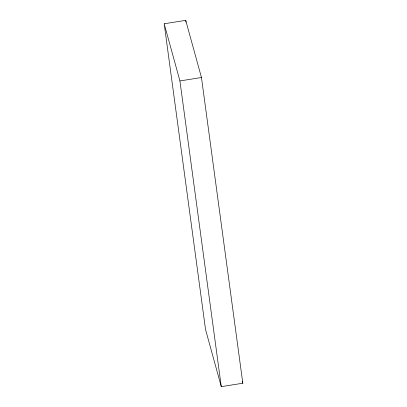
<?xml version="1.0" encoding="UTF-8"?>
<svg xmlns="http://www.w3.org/2000/svg" width="407" height="407" viewBox="0 0 407 407"><rect width="100%" height="100%" fill="white"/><g stroke="black" fill="none" stroke-linecap="round" stroke-linejoin="round"><path stroke-width="0.61" d="M164.184 23.774L185.719 20.35L201.465 77.513L242.816 383.226L221.281 386.65L205.535 329.487L164.184 23.774L179.93 80.937L221.281 386.65M179.93 80.937L201.465 77.513M242.313 381.4L242.816 383.226M185.719 20.35L185.974 22.237"/></g></svg>
